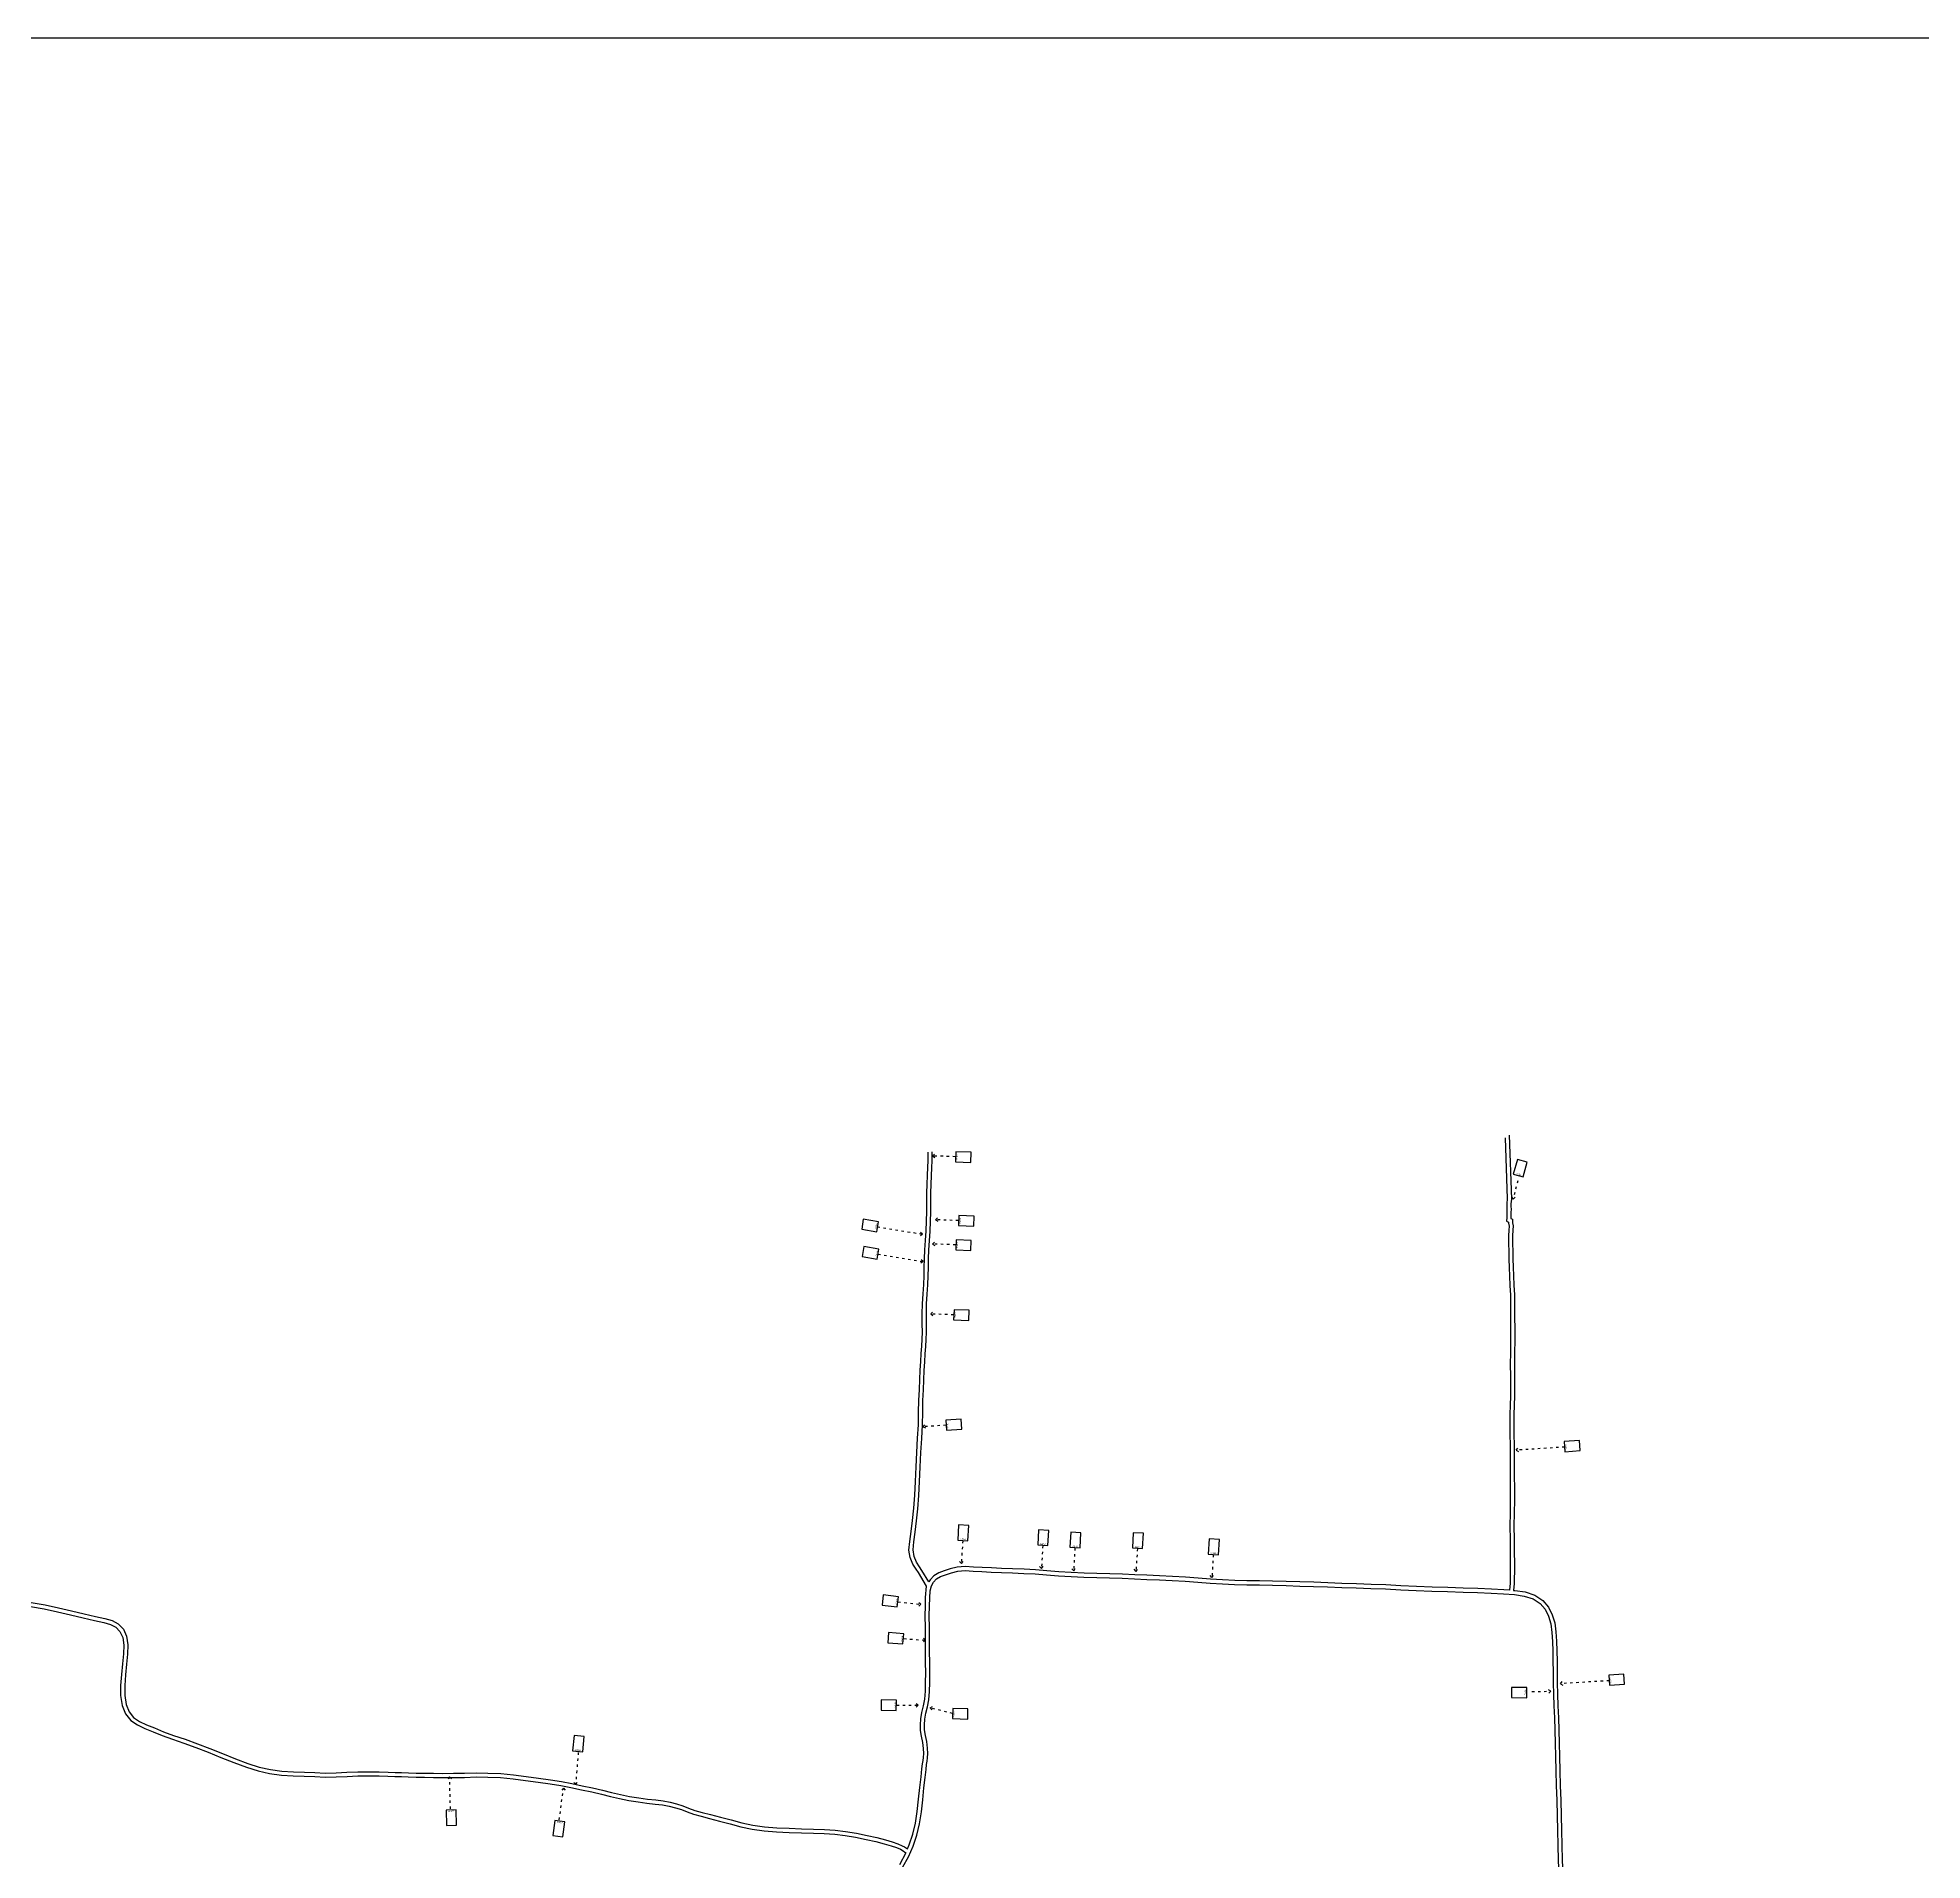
# Model space of a CAD drawing. Extents: x 714896 to 749292, y 8417558 to 8447149.
# Drawn here: x 726282 to 728138, y 8445353 to 8447149 of the extents above; entities that cross this region are included whole.
import ezdxf
from ezdxf.enums import TextEntityAlignment as Align

# ---------------------------------------------------------------- set-up
doc = ezdxf.new("R2010")
doc.units = 0
doc.header["$MEASUREMENT"] = 0
doc.linetypes.add('ACAD_ISO03W100', pattern=[30, 12, -18])
doc.layers.get('0').update_dxf_attribs({"linetype": 'CONTINUOUS'})
for name, color, linetype in [('LOTE', 7, 'CONTINUOUS'), ('NUM-PORTA', 7, 'CONTINUOUS'), ('QUADRA', 6, 'CONTINUOUS')]:
    doc.layers.add(name, color=color, linetype=linetype)

msp = doc.modelspace()

# ---------------------------------------------------------------- linework, layer by layer
msp.add_lwpolyline([(714896.5, 8447149), (749291.6, 8447149), (749291.6, 8417557.8), (714896.5, 8417557.8)], close=True)
at = {"layer": 'LOTE'}
for p, q in [((727186.2, 8446051.4), (727185.8, 8446041.4)), ((727185.8, 8446041.4), (727200.8, 8446040.8)), ((727201.2, 8446050.8), (727186.2, 8446051.4)), ((727200.8, 8446040.8), (727201.2, 8446050.8)), ((727739.3, 8446043.7), (727735.2, 8446029.3)), ((727748.9, 8446041), (727739.3, 8446043.7)), ((727744.8, 8446026.5), (727748.9, 8446041)), ((727735.2, 8446029.3), (727744.8, 8446026.5)), ((727189.2, 8445988.5), (727188.8, 8445978.5)), ((727204.2, 8445987.9), (727189.2, 8445988.5)), ((727203.8, 8445977.9), (727204.2, 8445987.9)), ((727095, 8445984.8), (727093.4, 8445975)), ((727093.4, 8445975), (727108.2, 8445972.5)), ((727109.8, 8445982.4), (727095, 8445984.8)), ((727108.2, 8445972.5), (727109.8, 8445982.4)), ((727188.8, 8445978.5), (727203.8, 8445977.9)), ((727095.6, 8445957.9), (727093.9, 8445948)), ((727093.9, 8445948), (727108.7, 8445945.5)), ((727110.4, 8445955.4), (727095.6, 8445957.9)), ((727108.7, 8445945.5), (727110.4, 8445955.4)), ((727186.4, 8445964.6), (727186, 8445954.6)), ((727186, 8445954.6), (727201, 8445954)), ((727201.4, 8445964), (727186.4, 8445964.6)), ((727201, 8445954), (727201.4, 8445964)), ((727184.4, 8445895.7), (727184, 8445885.7)), ((727199.4, 8445895.1), (727184.4, 8445895.7)), ((727199, 8445885.1), (727199.4, 8445895.1)), ((727184, 8445885.7), (727199, 8445885.1)), ((727191.4, 8445787.9), (727176.4, 8445786.9)), ((727176.4, 8445786.9), (727177, 8445777)), ((727192, 8445777.9), (727191.4, 8445787.9)), ((727177, 8445777), (727192, 8445777.9)), ((727800.3, 8445766.8), (727785.4, 8445765.8)), ((727785.4, 8445765.8), (727786.1, 8445755.8)), ((727801, 8445756.9), (727800.3, 8445766.8)), ((727786.1, 8445755.8), (727801, 8445756.9)), ((727188.9, 8445683.7), (727188, 8445668.7)), ((727198.9, 8445683.1), (727188.9, 8445683.7)), ((727197.9, 8445668.1), (727198.9, 8445683.1)), ((727267.7, 8445678.9), (727266.8, 8445664)), ((727277.7, 8445678.3), (727267.7, 8445678.9)), ((727276.8, 8445663.3), (727277.7, 8445678.3)), ((727299.4, 8445676.6), (727298.5, 8445661.6)), ((727309.4, 8445676), (727299.4, 8445676.6)), ((727308.5, 8445661), (727309.4, 8445676)), ((727360.9, 8445676), (727360, 8445661.1)), ((727370.9, 8445675.4), (727360.9, 8445676)), ((727370, 8445660.4), (727370.9, 8445675.4)), ((727435.7, 8445669.9), (727434.7, 8445654.9)), ((727445.7, 8445669.3), (727435.7, 8445669.9)), ((727188, 8445668.7), (727197.9, 8445668.1)), ((727266.8, 8445664), (727276.8, 8445663.3)), ((727298.5, 8445661.6), (727308.5, 8445661)), ((727360, 8445661.1), (727370, 8445660.4)), ((727434.7, 8445654.9), (727444.7, 8445654.3)), ((727444.7, 8445654.3), (727445.7, 8445669.3)), ((727114.7, 8445614.6), (727113.5, 8445604.6)), ((727129.6, 8445612.8), (727114.7, 8445614.6)), ((727113.5, 8445604.6), (727128.4, 8445602.9)), ((727128.4, 8445602.9), (727129.6, 8445612.8)), ((727119.8, 8445577.6), (727119, 8445567.6)), ((727134.8, 8445576.4), (727119.8, 8445577.6)), ((727119, 8445567.6), (727134, 8445566.4)), ((727134, 8445566.4), (727134.8, 8445576.4)), ((727733.6, 8445523.6), (727733.5, 8445513.6)), ((727748.6, 8445523.4), (727733.6, 8445523.6)), ((727748.5, 8445513.4), (727748.6, 8445523.4)), ((727844.2, 8445536.7), (727829.2, 8445535.6)), ((727829.2, 8445535.6), (727829.9, 8445525.7)), ((727829.9, 8445525.7), (727844.9, 8445526.7)), ((727844.9, 8445526.7), (727844.2, 8445536.7)), ((727112.6, 8445511.2), (727112.5, 8445501.2)), ((727127.6, 8445510.9), (727112.6, 8445511.2)), ((727127.5, 8445500.9), (727127.6, 8445510.9)), ((727183.2, 8445502.9), (727182.9, 8445492.9)), ((727198.1, 8445502.4), (727183.2, 8445502.9)), ((727197.8, 8445492.4), (727198.1, 8445502.4)), ((727733.5, 8445513.6), (727748.5, 8445513.4)), ((727112.5, 8445501.2), (727127.5, 8445500.9)), ((727182.9, 8445492.9), (727197.8, 8445492.4)), ((726810.1, 8445476), (726808.7, 8445461.1)), ((726820, 8445475.1), (726810.1, 8445476)), ((726818.7, 8445460.2), (726820, 8445475.1)), ((726808.7, 8445461.1), (726818.7, 8445460.2)), ((726694.1, 8445402.8), (726684.1, 8445402.6)), ((726684.1, 8445402.6), (726684.4, 8445387.6)), ((726694.4, 8445387.8), (726694.1, 8445402.8)), ((726791.1, 8445392.4), (726789.1, 8445377.6)), ((726801.1, 8445391.1), (726791.1, 8445392.4)), ((726799.1, 8445376.2), (726801.1, 8445391.1)), ((726684.4, 8445387.6), (726694.4, 8445387.8)), ((726789.1, 8445377.6), (726799.1, 8445376.2))]:
    msp.add_line(p, q, dxfattribs=at)
for points in [[(727163.1, 8446047.2), (727165, 8446049)], [(727163.1, 8446047.2), (727165.3, 8446045.7)], [(727735.1, 8446004.7), (727733.8, 8446007)], [(727735.1, 8446004.7), (727737.1, 8446006.5)], [(727166.2, 8445984.3), (727168.1, 8445986.1)], [(727153.3, 8445970.2), (727151.2, 8445968.6)], [(727153.3, 8445970.2), (727151.3, 8445971.9)], [(727166.2, 8445984.3), (727168.4, 8445982.8)], [(727163.3, 8445960.4), (727165.2, 8445962.2)], [(727163.3, 8445960.4), (727165.5, 8445958.9)], [(727153.9, 8445943.2), (727151.7, 8445941.6)], [(727153.9, 8445943.2), (727151.9, 8445944.9)], [(727161.4, 8445891.5), (727163.3, 8445893.3)], [(727161.4, 8445891.5), (727163.6, 8445890)], [(727153.9, 8445780.4), (727155.6, 8445782.4)], [(727153.9, 8445780.4), (727156.2, 8445779.2)], [(727737.9, 8445757.3), (727739.6, 8445759.3)], [(727737.9, 8445757.3), (727740.2, 8445756.1)], [(727191.6, 8445645.6), (727189.9, 8445647.5)], [(727191.6, 8445645.6), (727193.2, 8445647.7)], [(727270.5, 8445640.8), (727268.7, 8445642.8)], [(727270.5, 8445640.8), (727272, 8445643)], [(727302.2, 8445638.5), (727300.4, 8445640.4)], [(727302.2, 8445638.5), (727303.7, 8445640.6)], [(727363.6, 8445637.9), (727361.9, 8445639.9)], [(727363.6, 8445637.9), (727365.2, 8445640)], [(727438.4, 8445631.8), (727436.7, 8445633.7)], [(727438.4, 8445631.8), (727439.9, 8445633.9)], [(727151.7, 8445605.4), (727149.7, 8445607)], [(727151.7, 8445605.4), (727149.7, 8445603.7)], [(727156.3, 8445570), (727154.2, 8445571.6)], [(727156.3, 8445570), (727154.3, 8445568.3)], [(727772.2, 8445519.8), (727770, 8445521.2)], [(727781.8, 8445527.2), (727783.5, 8445529.2)], [(727781.8, 8445527.2), (727784.1, 8445525.9)], [(727149.1, 8445505.9), (727146.9, 8445507.3)], [(727149.1, 8445505.9), (727147.2, 8445504.1)], [(727160.8, 8445503.4), (727163, 8445504.8)], [(727160.8, 8445503.4), (727162.5, 8445501.5)], [(727772.2, 8445519.8), (727770.3, 8445517.9)], [(726687.5, 8445435.4), (726686.1, 8445433.1)], [(726687.5, 8445435.4), (726689.4, 8445433.6)], [(726811.7, 8445428), (726810, 8445430)], [(726811.7, 8445428), (726813.3, 8445430.1)], [(726799.6, 8445424.3), (726797.9, 8445422.2)], [(726799.6, 8445424.3), (726801.2, 8445422.2)]]:
    msp.add_lwpolyline(points, dxfattribs=at)
at = {"layer": 'LOTE', "color": 7, "linetype": 'ACAD_ISO03W100', "ltscale": 0.2}
for points in [[(727185.5, 8446046.4), (727163.1, 8446047.2)], [(727739.6, 8446022.7), (727735.1, 8446004.7)], [(727109, 8445977.3), (727153.3, 8445970.2)], [(727188.6, 8445983.5), (727166.2, 8445984.3)], [(727109.5, 8445950.3), (727153.9, 8445943.2)], [(727185.8, 8445959.6), (727163.3, 8445960.4)], [(727183.8, 8445890.7), (727161.4, 8445891.5)], [(727176.3, 8445781.9), (727153.9, 8445780.4)], [(727785.8, 8445760.3), (727737.9, 8445757.3)], [(727192.9, 8445668), (727191.6, 8445645.6)], [(727271.8, 8445663.2), (727270.5, 8445640.8)], [(727303.5, 8445660.9), (727302.2, 8445638.5)], [(727365, 8445660.3), (727363.6, 8445637.9)], [(727439.7, 8445654.2), (727438.4, 8445631.8)], [(727129.4, 8445607.9), (727151.7, 8445605.4)], [(727135, 8445571.6), (727156.3, 8445570)], [(727829.6, 8445530.1), (727781.8, 8445527.2)], [(727127.8, 8445506.2), (727149.1, 8445505.9)], [(727183, 8445497.8), (727160.8, 8445503.4)], [(727753.6, 8445519.4), (727772.2, 8445519.8)], [(726814.3, 8445459.5), (726811.7, 8445428)], [(726688.3, 8445403.8), (726687.5, 8445435.4)], [(726795.5, 8445392.9), (726799.6, 8445424.3)]]:
    msp.add_lwpolyline(points, dxfattribs=at)
at = {"layer": 'QUADRA'}
for points in [[(727727.1, 8446064.9), (727727.1, 8446064.9), (727729.3, 8446004.9), (727728.8, 8446000.2), (727728.9, 8445997.2), (727729, 8445994.8), (727728.8, 8445991.6), (727728.8, 8445989.4), (727728.7, 8445986.7), (727728.5, 8445982.9), (727730.5, 8445982.1), (727730.5, 8445980.9), (727731.1, 8445978), (727730.9, 8445974.2), (727730.6, 8445968.5), (727730.6, 8445960.9), (727730.7, 8445953.1), (727730.8, 8445945.5), (727731.2, 8445937.3), (727731.5, 8445928.7), (727731.8, 8445919.6), (727732.4, 8445910.1), (727732.4, 8445899.5), (727732.5, 8445888.3), (727732.6, 8445876.9), (727732.6, 8445865.3), (727732.5, 8445853.4), (727732.3, 8445841.7), (727732.4, 8445830.3), (727732.5, 8445820), (727732.5, 8445810.6), (727732.2, 8445801.6), (727731.9, 8445792.3), (727731.7, 8445782.3), (727731.9, 8445772.3), (727732.2, 8445762.5), (727732.2, 8445752.5), (727732.1, 8445742.1), (727732.2, 8445731.4), (727732.3, 8445720.1), (727732.3, 8445708.2), (727732, 8445695.4), (727731.9, 8445682.5), (727732.1, 8445669.4), (727732.2, 8445656.7), (727732.3, 8445645.9), (727732.3, 8445637.6), (727732.3, 8445631), (727732, 8445626.3), (727731.4, 8445619.4), (727725.9, 8445619.8), (727713.6, 8445620.4), (727700.2, 8445620.9), (727685.8, 8445621.4), (727670.6, 8445621.9), (727655.2, 8445622.3), (727639.8, 8445623), (727624.6, 8445623.7), (727609.7, 8445624.5), (727595.1, 8445625), (727580.8, 8445625.5), (727566.5, 8445626), (727552.5, 8445626.6), (727538.7, 8445627.1), (727525.1, 8445627.4), (727511.5, 8445627.8), (727498.1, 8445628.2), (727485.2, 8445628.5), (727472.8, 8445628.7), (727460.8, 8445629), (727448.9, 8445629.5), (727437, 8445630.2), (727424.8, 8445631.3), (727412.2, 8445632.3), (727399.4, 8445632.9), (727386.8, 8445633.4), (727374.4, 8445634), (727362.4, 8445634.6), (727350.3, 8445635.2), (727337.7, 8445635.6), (727325, 8445635.8), (727312.4, 8445636.2), (727299.8, 8445636.7), (727287.6, 8445637.5), (727275.9, 8445638.3), (727264.5, 8445639.3), (727253.3, 8445639.9), (727242.1, 8445640.3), (727231.2, 8445640.7), (727221.3, 8445641.2), (727212.1, 8445641.6), (727203.5, 8445642.1), (727195.3, 8445642.6), (727187.5, 8445642.1), (727180.7, 8445640.4), (727174.8, 8445638.4), (727169.4, 8445636.5), (727164.4, 8445633.6), (727160.7, 8445629.5), (727159.6, 8445627.4), (727152.7, 8445638.8), (727150.2, 8445642.4), (727147.3, 8445647), (727145, 8445652.5), (727144.1, 8445659), (727144.8, 8445667), (727146.1, 8445676.5), (727147.5, 8445687.5), (727148.8, 8445699.6), (727149.7, 8445712.7), (727150.4, 8445726.3), (727151.1, 8445740.6), (727151.8, 8445754.9), (727152.5, 8445768.7), (727153.4, 8445782.1), (727153.5, 8445794.6), (727153.7, 8445806.1), (727154.2, 8445816.8), (727154.7, 8445826.7), (727155.1, 8445835.9), (727155.5, 8445844.3), (727156, 8445852.1), (727156.6, 8445859.4), (727157, 8445866.3), (727157.2, 8445873.6), (727157.1, 8445881.9), (727157.1, 8445891.5), (727157.4, 8445901.4), (727157.9, 8445910.9), (727158.5, 8445920.1), (727159, 8445929), (727159.1, 8445937.4), (727159.2, 8445945.8), (727159.7, 8445954.6), (727160.3, 8445963.7), (727160.8, 8445973.1), (727161.2, 8445982.7), (727161.5, 8445992.2), (727161.6, 8446001.4), (727161.6, 8446010.5), (727161.8, 8446019.3), (727162.2, 8446027.7), (727162.6, 8446035.9), (727162.9, 8446042.4), (727162.9, 8446047.2), (727162.8, 8446051.1)], [(727731.1, 8446067.7), (727733.3, 8446004.5), (727733.1, 8446002.2), (727732.9, 8446000.1), (727732.9, 8445997.3), (727733, 8445994.7), (727732.8, 8445991.4), (727732.8, 8445989.3), (727732.7, 8445986.5), (727732.7, 8445985.6), (727734.5, 8445985), (727734.5, 8445981.3), (727735.1, 8445978.3), (727734.9, 8445974), (727734.6, 8445968.4), (727734.6, 8445961), (727734.7, 8445953.1), (727734.8, 8445945.7), (727735.2, 8445937.5), (727735.5, 8445928.9), (727735.8, 8445919.8), (727736.3, 8445910.2), (727736.4, 8445899.6), (727736.5, 8445888.4), (727736.6, 8445876.9), (727736.6, 8445865.3), (727736.5, 8445853.4), (727736.3, 8445841.7), (727736.4, 8445830.4), (727736.5, 8445820), (727736.5, 8445810.6), (727736.2, 8445801.5), (727735.9, 8445792.1), (727735.7, 8445782.3), (727735.9, 8445772.4), (727736.2, 8445762.5), (727736.2, 8445752.4), (727736.1, 8445742.1), (727736.2, 8445731.4), (727736.3, 8445720.1), (727736.3, 8445708.1), (727736, 8445695.4), (727735.9, 8445682.5), (727736.1, 8445669.5), (727736.2, 8445656.7), (727736.3, 8445645.9), (727736.3, 8445637.6), (727736.2, 8445630.9), (727736, 8445626), (727735.4, 8445619.1), (727736.9, 8445619), (727747, 8445617.6), (727756.4, 8445614.5), (727764.3, 8445609.3), (727769.9, 8445602.7), (727773.6, 8445595.2), (727776, 8445587), (727777.2, 8445578.2), (727777.9, 8445569.1), (727778.2, 8445559.5), (727778.3, 8445549.5), (727778.4, 8445539.1), (727778.4, 8445528.2), (727778.8, 8445517), (727779.2, 8445505.5), (727779.8, 8445493.7), (727780.2, 8445481.3), (727780.4, 8445468.6), (727780.6, 8445455.3), (727781, 8445441.5), (727781.5, 8445426.9), (727782, 8445412.1), (727782.4, 8445397.4), (727782.7, 8445382.7), (727783, 8445368.1), (727783.4, 8445353.5), (727784.1, 8445338.7)], [(726275.4, 8445607.3), (726289, 8445604.8), (726302.2, 8445602), (726315, 8445598.9), (726327.4, 8445595.9), (726338.7, 8445593.3), (726347.8, 8445591.3), (726355.1, 8445589.4), (726361.1, 8445586.2), (726366.2, 8445581), (726369.4, 8445573.9), (726370.5, 8445565.4), (726370.2, 8445556.3), (726369.3, 8445546.4), (726368.4, 8445535.8), (726367.5, 8445525.4), (726367.5, 8445515.7), (726368.8, 8445506.8), (726371.9, 8445499.4), (726376.3, 8445493.8), (726381.9, 8445490), (726388.9, 8445486.8), (726396.9, 8445483.6), (726405.7, 8445479.9), (726415.7, 8445476.2), (726427.1, 8445472.4), (726439.1, 8445468), (726451.3, 8445463.3), (726463.8, 8445458.3), (726476.5, 8445453.3), (726488.7, 8445448.7), (726499.9, 8445445.1), (726511, 8445442.6), (726522.3, 8445441.1), (726533.6, 8445440.3), (726544.6, 8445440.1), (726554.8, 8445439.6), (726565.1, 8445439.1), (726575.7, 8445439.4), (726586.4, 8445439.9), (726597, 8445440.3), (726607.8, 8445440.5), (726618.2, 8445440.4), (726626.9, 8445440.1), (726633.8, 8445439.8), (726640.2, 8445439.6), (726646.9, 8445439.3), (726654.6, 8445439.1), (726662.9, 8445439), (726671.6, 8445438.9), (726681, 8445438.8), (726691.2, 8445438.9), (726702.2, 8445438.9), (726713.6, 8445439.3), (726725.3, 8445439.2), (726737.9, 8445438.6), (726750.5, 8445437.3), (726762.9, 8445435.7), (726775.2, 8445434.1), (726786.9, 8445432.5), (726797.6, 8445430.9), (726807.8, 8445428.9), (726818.1, 8445426.6), (726828.4, 8445424.5), (726838, 8445422.2), (726847.1, 8445420.1), (726855.8, 8445418), (726864.8, 8445416.1), (726873.8, 8445414.6), (726882.4, 8445413.4), (726890.5, 8445412.6), (726897.7, 8445411.8), (726904.7, 8445410.5), (726911.1, 8445408.9), (726917.2, 8445406.9), (726922.9, 8445404.6), (726929.1, 8445402.4), (726936.2, 8445400.4), (726944.6, 8445398.3), (726954.4, 8445395.7), (726964.9, 8445393.1), (726975.5, 8445390.1), (726986.3, 8445387.8), (726997.7, 8445386.1), (727009.8, 8445385.3), (727022.1, 8445384.7), (727034.2, 8445384.3), (727045.9, 8445383.9), (727056.7, 8445383.6), (727067.2, 8445382.9), (727077.6, 8445381.6), (727088.2, 8445379.8), (727098.7, 8445377.6), (727108.4, 8445375.5), (727116.8, 8445373.2), (727123.5, 8445371.3), (727129.1, 8445369.4), (727133.4, 8445367.6), (727135.5, 8445366.5), (727138.5, 8445364.5), (727140.3, 8445368.5), (727143.9, 8445378.9), (727146.5, 8445389.9), (727148.2, 8445401.4), (727149.5, 8445413.3), (727150.8, 8445425), (727151.9, 8445435.3), (727152.8, 8445443.3), (727153.4, 8445448.2), (727153.9, 8445451.5), (727154.3, 8445454.6), (727154.6, 8445458.4), (727154.3, 8445463.4), (727153.6, 8445469.4), (727152.3, 8445475.5), (727151.3, 8445481.2), (727151.2, 8445486.7), (727151.7, 8445492.6), (727152.7, 8445498.8), (727154.4, 8445505.3), (727155.7, 8445512), (727156.3, 8445519.7), (727156.4, 8445528.3), (727156.5, 8445537.8), (727156.4, 8445548), (727156.3, 8445559), (727156.2, 8445570.7), (727156.1, 8445582.6), (727156, 8445593.9), (727156.1, 8445603.6), (727156.4, 8445612.1), (727157.4, 8445623.3), (727149.4, 8445636.6), (727146.9, 8445640.2), (727143.8, 8445645.1), (727141.1, 8445651.4), (727140, 8445658.9), (727140.8, 8445667.4), (727142.2, 8445677), (727143.6, 8445687.9), (727144.8, 8445700), (727145.7, 8445712.9), (727146.4, 8445726.5), (727147.1, 8445740.8), (727147.8, 8445755.1), (727148.5, 8445769), (727149.4, 8445782.3), (727149.5, 8445794.7), (727149.7, 8445806.2), (727150.2, 8445817), (727150.7, 8445826.9), (727151.1, 8445836.1), (727151.5, 8445844.5), (727152, 8445852.4), (727152.6, 8445859.6), (727153, 8445866.5), (727153.2, 8445873.6), (727153.1, 8445881.9), (727153.1, 8445891.6), (727153.4, 8445901.5), (727153.9, 8445911.2), (727154.5, 8445920.4), (727155, 8445929.1), (727155.1, 8445937.4), (727155.2, 8445945.9), (727155.7, 8445954.8), (727156.3, 8445963.9), (727156.8, 8445973.3), (727157.2, 8445982.8), (727157.5, 8445992.3), (727157.6, 8446001.5), (727157.6, 8446010.6), (727157.8, 8446019.4), (727158.2, 8446027.9), (727158.6, 8446036.1), (727158.9, 8446042.5), (727158.9, 8446051)], [(727134, 8445346.7), (727139.4, 8445356.7), (727144, 8445367), (727147.8, 8445377.8), (727150.5, 8445389.1), (727152.2, 8445400.9), (727153.5, 8445412.8), (727154.7, 8445424.5), (727155.9, 8445434.9), (727156.8, 8445442.8), (727157.4, 8445447.7), (727157.8, 8445450.9), (727158.3, 8445454.1), (727158.6, 8445458.4), (727158.3, 8445463.8), (727157.6, 8445470.1), (727156.2, 8445476.2), (727155.3, 8445481.6), (727155.2, 8445486.6), (727155.7, 8445492.1), (727156.6, 8445498), (727158.2, 8445504.4), (727159.7, 8445511.4), (727160.3, 8445519.5), (727160.4, 8445528.3), (727160.5, 8445537.8), (727160.4, 8445548), (727160.3, 8445559), (727160.2, 8445570.7), (727160.1, 8445582.7), (727160, 8445593.9), (727160.1, 8445603.5), (727160.4, 8445611.9), (727161, 8445618.6), (727162.1, 8445623.5), (727164, 8445627.2), (727167, 8445630.5), (727171, 8445632.9), (727176.1, 8445634.6), (727181.8, 8445636.5), (727188.2, 8445638.1), (727195.4, 8445638.6), (727203.2, 8445638.1), (727211.9, 8445637.6), (727221.1, 8445637.2), (727231.1, 8445636.7), (727241.9, 8445636.3), (727253.1, 8445635.9), (727264.3, 8445635.3), (727275.6, 8445634.4), (727287.4, 8445633.5), (727299.6, 8445632.7), (727312.3, 8445632.2), (727324.9, 8445631.8), (727337.6, 8445631.6), (727350.1, 8445631.2), (727362.2, 8445630.6), (727374.2, 8445630), (727386.6, 8445629.4), (727399.2, 8445628.9), (727411.9, 8445628.3), (727424.4, 8445627.3), (727436.7, 8445626.2), (727448.7, 8445625.5), (727460.7, 8445625), (727472.7, 8445624.7), (727485.1, 8445624.5), (727498, 8445624.2), (727511.4, 8445623.8), (727525, 8445623.4), (727538.5, 8445623.1), (727552.3, 8445622.6), (727566.4, 8445622), (727580.6, 8445621.5), (727594.9, 8445621), (727609.5, 8445620.5), (727624.4, 8445619.7), (727639.6, 8445619), (727655, 8445618.4), (727670.5, 8445617.9), (727685.7, 8445617.4), (727700.1, 8445616.9), (727713.4, 8445616.4), (727725.6, 8445615.8), (727736.5, 8445615), (727746.1, 8445613.6), (727754.7, 8445610.8), (727761.6, 8445606.3), (727766.5, 8445600.5), (727769.9, 8445593.7), (727772.1, 8445586.2), (727773.2, 8445577.8), (727773.9, 8445568.8), (727774.2, 8445559.4), (727774.3, 8445549.5), (727774.4, 8445539.1), (727774.4, 8445528.2), (727774.8, 8445516.9), (727775.2, 8445505.3), (727775.8, 8445493.5), (727776.2, 8445481.3), (727776.4, 8445468.6), (727776.7, 8445455.3), (727777, 8445441.4), (727777.5, 8445426.8), (727778, 8445412), (727778.4, 8445397.3), (727778.7, 8445382.6), (727779, 8445368), (727779.4, 8445353.3), (727780.1, 8445338.6)], [(726274.7, 8445603.3), (726288.2, 8445600.8), (726301.3, 8445598.1), (726314.1, 8445595), (726326.5, 8445592), (726337.8, 8445589.4), (726346.9, 8445587.4), (726353.6, 8445585.6), (726358.7, 8445582.9), (726362.8, 8445578.7), (726365.5, 8445572.7), (726366.5, 8445565.2), (726366.2, 8445556.5), (726365.3, 8445546.7), (726364.4, 8445536.2), (726363.5, 8445525.5), (726363.5, 8445515.4), (726364.9, 8445505.8), (726368.4, 8445497.4), (726373.5, 8445490.9), (726380, 8445486.5), (726387.3, 8445483.2), (726395.4, 8445479.9), (726404.3, 8445476.2), (726414.4, 8445472.5), (726425.7, 8445468.6), (726437.7, 8445464.2), (726449.8, 8445459.6), (726462.3, 8445454.6), (726475.1, 8445449.6), (726487.4, 8445445), (726498.8, 8445441.3), (726510.2, 8445438.7), (726521.9, 8445437.1), (726533.5, 8445436.3), (726544.4, 8445436.1), (726554.7, 8445435.6), (726565, 8445435.1), (726575.9, 8445435.4), (726586.5, 8445435.9), (726597.1, 8445436.3), (726607.8, 8445436.5), (726618.2, 8445436.4), (726626.7, 8445436.2), (726633.7, 8445435.9), (726640.1, 8445435.6), (726646.8, 8445435.3), (726654.5, 8445435.1), (726662.8, 8445435), (726671.5, 8445434.9), (726681, 8445434.8), (726691.3, 8445434.9), (726702.3, 8445434.9), (726713.6, 8445435.3), (726725.2, 8445435.2), (726737.6, 8445434.7), (726750, 8445433.3), (726762.4, 8445431.7), (726774.7, 8445430.1), (726786.4, 8445428.6), (726797, 8445427), (726806.9, 8445425), (726817.3, 8445422.7), (726827.5, 8445420.6), (726837, 8445418.3), (726846.1, 8445416.2), (726855, 8445414.1), (726864, 8445412.2), (726873.2, 8445410.7), (726881.9, 8445409.5), (726890, 8445408.6), (726897.1, 8445407.8), (726903.8, 8445406.6), (726910, 8445405), (726915.8, 8445403.1), (726921.5, 8445400.8), (726927.9, 8445398.6), (726935.2, 8445396.6), (726943.6, 8445394.4), (726953.4, 8445391.8), (726963.9, 8445389.2), (726974.5, 8445386.2), (726985.6, 8445383.8), (726997.3, 8445382.2), (727009.6, 8445381.3), (727021.9, 8445380.7), (727034.1, 8445380.3), (727045.8, 8445379.9), (727056.5, 8445379.6), (727066.8, 8445378.9), (727077.1, 8445377.6), (727087.4, 8445375.9), (727097.9, 8445373.7), (727107.4, 8445371.6), (727115.7, 8445369.4), (727122.3, 8445367.4), (727127.7, 8445365.7), (727131.7, 8445364), (727133.4, 8445363.1), (727136.9, 8445360.7), (727130.5, 8445348.6)]]:
    msp.add_lwpolyline(points, dxfattribs=at)

# ---------------------------------------------------------------- texts
at = {"layer": 'NUM-PORTA'}
for rotation, p in [(267.7831, (727186.5, 8446046.2)), (344.163, (727740.3, 8446028.4)), (267.7831, (727189.6, 8445983.3)), (80.5985, (727108.5, 8445977.7)), (80.5985, (727109.1, 8445950.7)), (267.7831, (727186.7, 8445959.4)), (267.7831, (727184.7, 8445890.5)), (273.487, (727177.2, 8445781.8)), (273.9946, (727786.2, 8445760.7)), (356.4037, (727193.1, 8445668.9)), (356.4037, (727272, 8445664.2)), (356.4037, (727303.7, 8445661.8)), (356.4037, (727365.2, 8445661.2)), (356.4037, (727439.9, 8445655.1)), (83.3712, (727128.5, 8445608.1)), (85.5129, (727133.9, 8445571.6)), (89.2888, (727748, 8445518.6)), (273.9946, (727830.1, 8445530.5)), (89.0197, (727127, 8445506.1)), (268.2861, (727183.5, 8445497.7)), (354.9798, (726813.9, 8445461.1)), (181.3215, (726688.9, 8445402.2)), (172.3386, (726795.9, 8445391.3))]:
    msp.add_text('CASA', height=1.5, rotation=rotation, dxfattribs=at).set_placement(p, align=Align.CENTER)

doc.saveas('drawing.dxf')
